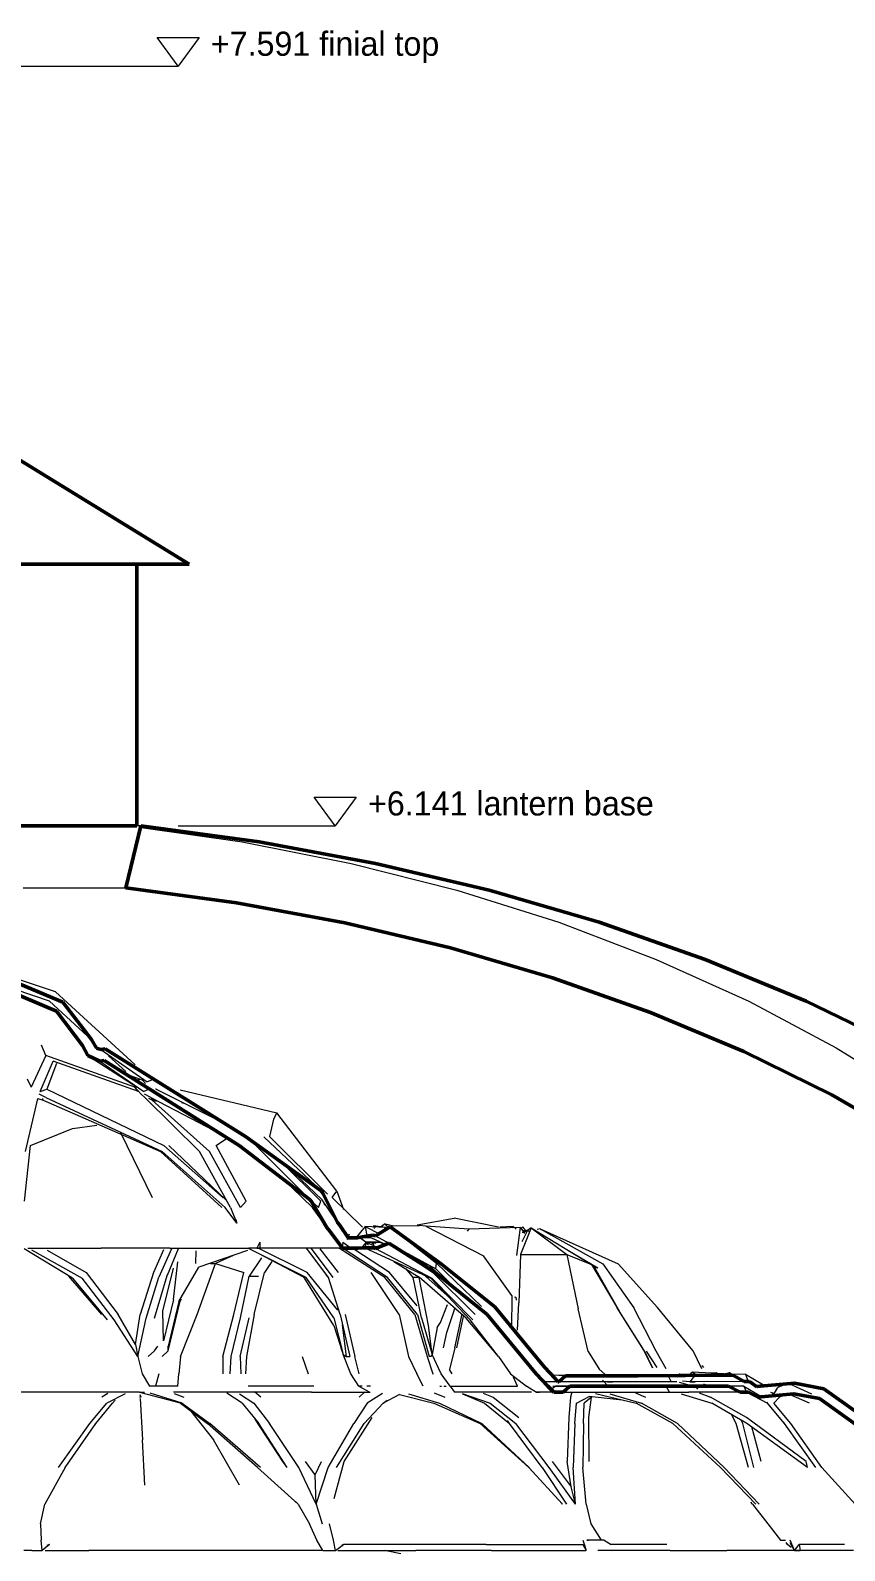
# Model space of a CAD drawing. Header units: metres. Extents: x 10 to 831, y 10 to 584.
# Drawn here: x 202.7 to 264.9, y 316.3 to 432.4 of the extents above; entities that cross this region are included whole.
import ezdxf

# ---------------------------------------------------------------- set-up
doc = ezdxf.new("R2010")
doc.units = ezdxf.units.M
for name, color, linetype, lineweight in [('CUT', 7, 'Continuous', 50), ('DIM', 1, 'Continuous', 13), ('VIS', 8, 'Continuous', 13)]:
    doc.layers.add(name, color=color, linetype=linetype, lineweight=lineweight)

msp = doc.modelspace()

# ---------------------------------------------------------------- linework, layer by layer
at = {"layer": 'CUT'}
for p, q in [((192, 405.63), (214.8572, 391.63)), ((179.4816, 391.63), (207.1308, 391.63)), ((214.8572, 391.63), (190, 391.63)), ((207.1308, 391.63), (209.5512, 391.63)), ((209.5512, 391.63), (210.6788, 391.63)), ((210.6788, 391.63), (210.8572, 391.63)), ((210.8572, 391.63), (210.8572, 371.63)), ((210.8572, 371.63), (179.5716, 371.63)), ((211.1656, 371.63), (210, 366.9072)), ((220.192, 370.4124), (211.1656, 371.63)), ((229.0708, 368.774), (220.192, 370.4124)), ((237.7424, 366.7252), (229.0708, 368.774)), ((210, 366.9072), (218.4496, 365.7696)), ((218.4496, 365.7696), (226.7288, 364.2396)), ((246.1504, 364.278), (237.7424, 366.7252)), ((226.7288, 364.2396), (234.7892, 362.326)), ((254.24, 361.4472), (246.1504, 364.278)), ((234.7892, 362.326), (242.582, 360.04)), ((261.9592, 358.2492), (254.24, 361.4472)), ((200.0472, 360.3304), (205.1924, 358.1664)), ((242.582, 360.04), (250.0608, 357.3956)), ((204.7272, 357.4876), (199.818, 359.558)), ((206.7052, 354.882), (204.7272, 357.4876)), ((205.1924, 358.1664), (207.398, 355.338)), ((269.258, 354.7036), (261.9592, 358.2492)), ((250.0608, 357.3956), (257.1808, 354.4088)), ((207.398, 355.338), (207.7668, 354.6776)), ((207.1104, 354.1092), (206.7052, 354.882)), ((208.0332, 353.6828), (207.1104, 354.1092)), ((207.7668, 354.6776), (208.1016, 354.5668)), ((208.1016, 354.5668), (208.4312, 354.6264)), ((208.4312, 354.6264), (219.1444, 347.9132)), ((257.1808, 354.4088), (263.9, 351.0968)), ((208.348, 353.7288), (208.0332, 353.6828)), ((218.6696, 347.2412), (208.348, 353.7288)), ((263.9, 351.0968), (270.1776, 347.4796)), ((224.0804, 343.094), (218.6696, 347.2412)), ((219.1444, 347.9132), (224.9356, 343.7688)), ((224.9356, 343.7688), (225.05, 343.6016)), ((225.05, 343.6016), (226.1824, 341.3676)), ((224.2104, 342.9), (224.0804, 343.094)), ((225.3628, 340.9756), (224.2104, 342.9)), ((226.1824, 341.3676), (226.3316, 341.1692)), ((225.5924, 340.6864), (225.3628, 340.9756)), ((226.5532, 339.3888), (225.5924, 340.6864)), ((226.3316, 341.1692), (227.0192, 340.1684)), ((227.0192, 340.1684), (226.9452, 340.1888)), ((226.9452, 340.1888), (227.6688, 340.188)), ((227.6688, 340.188), (228.0744, 340.2552)), ((228.0744, 340.2552), (228.8576, 340.3988)), ((228.8576, 340.3988), (229.0672, 340.3508)), ((229.0672, 340.3508), (230.1808, 341.0176)), ((230.1808, 341.0176), (234.1028, 338.182)), ((226.9132, 339.3888), (226.5532, 339.3888)), ((227.7452, 339.3888), (226.9132, 339.3888)), ((228.0804, 339.4348), (227.7452, 339.3888)), ((228.8824, 339.4348), (228.0804, 339.4348)), ((229.0672, 339.3732), (228.8824, 339.4348)), ((230.084, 339.7836), (229.0672, 339.3732)), ((233.6212, 337.5368), (230.084, 339.7836)), ((234.1028, 338.182), (238.1916, 334.9096)), ((237.6048, 334.3444), (233.6212, 337.5368)), ((240.2352, 331.126), (237.6048, 334.3444)), ((238.1916, 334.9096), (240.8732, 331.6352)), ((241.3416, 329.7956), (240.2352, 331.126)), ((240.8732, 331.6352), (241.9704, 330.3192)), ((242.2228, 328.8492), (241.3416, 329.7956)), ((241.9704, 330.3192), (242.778, 329.4504)), ((243.0664, 329.1852), (243.5792, 329.6396)), ((243.5792, 329.6396), (248.97, 329.6488)), ((248.97, 329.6488), (249.1272, 329.6488)), ((249.1272, 329.6488), (256.352, 329.7064)), ((256.352, 329.7064), (257.2252, 329.2168)), ((242.6972, 328.3984), (242.2228, 328.8492)), ((242.778, 329.4504), (243.0048, 329.1896)), ((243.0048, 329.1896), (243.0664, 329.1852)), ((243.9144, 328.8492), (243.4004, 328.3984)), ((248.9696, 328.8492), (243.9144, 328.8492)), ((249.1248, 328.8492), (248.9696, 328.8492)), ((256.028, 328.8492), (249.1248, 328.8492)), ((256.916, 328.3984), (256.028, 328.8492)), ((257.2252, 329.2168), (257.3944, 329.2284)), ((257.3944, 329.2284), (257.6068, 329.2204)), ((257.6068, 329.2204), (257.7128, 329.174)), ((257.7128, 329.174), (258.19, 328.8228)), ((258.19, 328.8228), (258.2488, 328.8392)), ((258.2488, 328.8392), (258.4276, 328.852)), ((258.4276, 328.852), (261.0532, 329.0896)), ((261.0532, 329.0896), (263.3056, 328.6692)), ((263.3056, 328.6692), (267.7964, 325.4652)), ((243.4004, 328.3984), (242.6972, 328.3984)), ((257.1072, 328.3984), (256.916, 328.3984)), ((257.5444, 328.3984), (257.1072, 328.3984)), ((257.6552, 328.3624), (257.5444, 328.3984)), ((258.296, 328.0184), (257.6552, 328.3624)), ((258.3564, 328.034), (258.296, 328.0184)), ((258.5204, 328.046), (258.3564, 328.034)), ((261.0148, 328.2824), (258.5204, 328.046)), ((262.9732, 327.9208), (261.0148, 328.2824)), ((267.2788, 324.8504), (262.9732, 327.9208))]:
    msp.add_line(p, q, dxfattribs=at)
at = {"layer": 'DIM'}
for p, q in [((202, 429.6299), (214, 429.6299)), ((214, 371.6299), (226, 371.6299))]:
    msp.add_line(p, q, dxfattribs=at)
for points in [[(212.4, 431.8299), (215.6, 431.8299), (214, 429.6299), (212.4, 431.8299)], [(224.4, 373.8299), (227.6, 373.8299), (226, 371.6299), (224.4, 373.8299)]]:
    msp.add_lwpolyline(points, dxfattribs=at)
at = {"layer": 'VIS'}
for p, q in [((192, 405.63), (214.8572, 391.63)), ((179.4816, 391.63), (207.1308, 391.63)), ((214.8572, 391.63), (190, 391.63)), ((202.4284, 391.63), (205.132, 391.63)), ((204.7484, 391.63), (202.6972, 391.63)), ((206.5472, 391.63), (204.7484, 391.63)), ((205.132, 391.63), (207.5768, 391.63)), ((208.0628, 391.63), (206.5472, 391.63)), ((209.5512, 391.63), (207.1308, 391.63)), ((207.5768, 391.63), (209.7204, 391.63)), ((209.2696, 391.63), (208.0628, 391.63)), ((210.1464, 391.63), (209.2696, 391.63)), ((210.6788, 391.63), (209.5512, 391.63)), ((209.7204, 391.63), (211.5268, 391.63)), ((210.6788, 391.63), (210.1464, 391.63)), ((210.8572, 391.63), (210.6788, 391.63)), ((210.8572, 391.63), (210.6788, 391.63)), ((210.8572, 391.63), (210.8572, 371.63)), ((211.5268, 391.63), (212.9652, 391.63)), ((212.9652, 391.63), (214.01, 391.63)), ((214.01, 391.63), (214.6444, 391.63)), ((214.6444, 391.63), (214.8572, 391.63)), ((179.5716, 371.63), (210.8572, 371.63)), ((203.338, 371.63), (202.5092, 371.63)), ((203.7228, 371.63), (204.7484, 371.63)), ((204.7484, 371.63), (205.7976, 371.63)), ((206.3024, 371.63), (205.7848, 371.63)), ((206.9956, 371.63), (206.3024, 371.63)), ((207.3048, 371.63), (208.0628, 371.63)), ((208.0628, 371.63), (208.7668, 371.63)), ((208.9844, 371.63), (208.7524, 371.63)), ((209.4948, 371.63), (208.9844, 371.63)), ((209.708, 371.63), (210.1464, 371.63)), ((211.1656, 371.63), (210, 366.9072)), ((210.1464, 371.63), (210.3684, 371.63)), ((210.666, 371.63), (210.3728, 371.63)), ((210.3728, 371.63), (210.5756, 371.6008)), ((210.3728, 371.63), (210.4424, 371.63)), ((210.5012, 371.63), (210.6788, 371.63)), ((210.6788, 371.63), (210.6936, 371.63)), ((210.768, 371.63), (210.8572, 371.63)), ((211.1656, 371.63), (210.8712, 371.63)), ((220.192, 370.4124), (211.1656, 371.63)), ((211.1844, 371.514), (218.896, 370.4124)), ((218.896, 370.4124), (227.2144, 368.774)), ((229.0708, 368.774), (220.192, 370.4124)), ((227.2144, 368.774), (235.284, 366.7252)), ((237.7424, 366.7252), (229.0708, 368.774)), ((202.1752, 366.9072), (203.1868, 366.9072)), ((203.1868, 366.9072), (204.142, 366.9072)), ((204.142, 366.9072), (205.0368, 366.9072)), ((205.0368, 366.9072), (205.8672, 366.9072)), ((205.8672, 366.9072), (206.6292, 366.9072)), ((206.6292, 366.9072), (207.3204, 366.9072)), ((207.3204, 366.9072), (207.9376, 366.9072)), ((207.9376, 366.9072), (208.4776, 366.9072)), ((208.4776, 366.9072), (208.9384, 366.9072)), ((208.9384, 366.9072), (209.3184, 366.9072)), ((209.3184, 366.9072), (209.6156, 366.9072)), ((209.6156, 366.9072), (209.8288, 366.9072)), ((209.8288, 366.9072), (209.9572, 366.9072)), ((209.9572, 366.9072), (210, 366.9072)), ((210, 366.9072), (218.4496, 365.7696)), ((218.4496, 365.7696), (226.7288, 364.2396)), ((235.284, 366.7252), (243.0624, 364.278)), ((246.1504, 364.278), (237.7424, 366.7252)), ((226.7288, 364.2396), (234.7892, 362.326)), ((243.0624, 364.278), (250.5072, 361.4472)), ((254.24, 361.4472), (246.1504, 364.278)), ((234.7892, 362.326), (242.582, 360.04)), ((250.5072, 361.4472), (257.578, 358.2492)), ((261.9592, 358.2492), (254.24, 361.4472)), ((204.1944, 358.2492), (199.4628, 359.8384)), ((204.6452, 358.9556), (199.6656, 360.6224)), ((200.0472, 360.3304), (205.1924, 358.1664)), ((242.582, 360.04), (250.0608, 357.3956)), ((204.7272, 357.4876), (199.818, 359.558)), ((210.7352, 353.39), (204.6452, 358.9556)), ((207.3904, 355.2932), (204.1944, 358.2492)), ((206.7052, 354.882), (204.7272, 357.4876)), ((205.1924, 358.1664), (207.398, 355.338)), ((257.578, 358.2492), (264.2356, 354.7036)), ((269.258, 354.7036), (261.9592, 358.2492)), ((250.0608, 357.3956), (257.1808, 354.4088)), ((207.7668, 354.6776), (207.398, 355.338)), ((203.9108, 354.11), (202.7832, 351.6836)), ((203.9108, 354.11), (203.5804, 354.8828)), ((210.7104, 351.6836), (203.9108, 354.11)), ((206.7052, 354.882), (207.1104, 354.1092)), ((207.1104, 354.1092), (210.872, 351.6836)), ((207.1104, 354.1092), (208.0332, 353.6828)), ((207.7668, 354.6776), (207.866, 354.6132)), ((208.1016, 354.5668), (207.7668, 354.6776)), ((208.1016, 354.5668), (208.4312, 354.6264)), ((208.1016, 354.5668), (211.6364, 352.1028)), ((208.4312, 354.6264), (212.11, 352.2816)), ((219.1444, 347.9132), (208.4312, 354.6264)), ((210.0052, 352.8748), (208.6976, 354.084)), ((257.1808, 354.4088), (263.9, 351.0968)), ((264.2356, 354.7036), (270.4436, 350.8312)), ((203.468, 351.3672), (204.4712, 353.6836)), ((204.7164, 353.4848), (203.988, 351.528)), ((210.9856, 351.3672), (204.4712, 353.6836)), ((208.348, 353.7288), (208.0332, 353.6828)), ((208.0332, 353.6828), (211.378, 351.3672)), ((208.348, 353.7288), (211.7892, 351.528)), ((208.348, 353.7288), (218.6696, 347.2412)), ((202.474, 352.3368), (202.7832, 351.6836)), ((211.292, 352.222), (210.4364, 352.5256)), ((210.9124, 351.448), (210.7104, 351.6836)), ((210.9856, 351.3672), (210.7104, 351.6836)), ((211.092, 352.224), (210.92, 352.2856)), ((211.5176, 351.9784), (211.292, 352.222)), ((212.11, 352.2816), (211.6364, 352.1028)), ((212.11, 352.2816), (212.6156, 352.0184)), ((203.236, 350.694), (202.3284, 346.7656)), ((203.3028, 350.8272), (203.236, 350.694)), ((203.3028, 350.8272), (203.7064, 350.694)), ((203.9064, 350.894), (203.3924, 351.1524)), ((203.468, 351.3672), (203.988, 351.528)), ((203.7064, 350.694), (203.6736, 350.812)), ((203.7064, 350.694), (212.6544, 346.7656)), ((203.9064, 350.894), (212.7872, 346.7656)), ((203.988, 351.528), (212.9136, 347.2412)), ((211.188, 351.1524), (210.9124, 351.448)), ((211.4732, 350.894), (211.188, 351.1524)), ((211.7892, 351.528), (211.378, 351.3672)), ((211.9176, 350.894), (211.4472, 351.1524)), ((211.4732, 350.894), (215.6416, 346.7656)), ((211.7676, 350.8272), (212.1512, 350.694)), ((212.0224, 350.694), (211.7676, 350.8272)), ((211.7892, 351.528), (212.2976, 351.26)), ((211.9176, 350.894), (217.3828, 348.0556)), ((212.1512, 350.694), (211.9176, 350.894)), ((212.0224, 350.694), (216.3896, 346.7656)), ((212.1512, 350.694), (212.3196, 350.612)), ((212.278, 351.5556), (212.3192, 351.556)), ((212.278, 351.5556), (216.9156, 349.2536)), ((214.15, 351.4736), (221.5492, 349.7352)), ((214.2516, 350.5088), (214.4416, 350.4668)), ((263.9, 351.0968), (270.1776, 347.4796)), ((264.556, 350.8312), (265.0124, 350.4832)), ((221.5492, 349.7352), (221.2908, 349.244)), ((226.108, 343.7444), (221.5492, 349.7352)), ((202.7396, 347.2408), (205.9468, 348.5404)), ((205.9468, 348.5404), (207.7968, 348.7944)), ((212.046, 343.2388), (209.6264, 348.1928)), ((221.2908, 349.244), (220.9788, 347.9204)), ((202.2752, 342.9736), (202.7396, 347.2408)), ((217.4448, 343.2404), (212.9136, 347.2412)), ((213.2968, 347.2412), (217.6564, 343.0992)), ((216.9148, 347.2412), (217.7836, 347.8096)), ((219.2056, 342.9736), (216.9148, 347.2412)), ((224.0804, 343.094), (218.6696, 347.2412)), ((219.1444, 347.9132), (224.9356, 343.7688)), ((224.0804, 343.094), (219.924, 347.2412)), ((224.9356, 343.7688), (220.5376, 347.8996)), ((225.396, 343.5212), (220.9788, 347.9204)), ((217.3288, 342.498), (212.6544, 346.7656)), ((217.5884, 342.498), (212.7872, 346.7656)), ((217.9944, 342.498), (215.6416, 346.7656)), ((218.7656, 342.498), (216.3896, 346.7656)), ((224.8884, 342.9736), (221.9068, 345.9608)), ((224.2612, 342.498), (221.9268, 344.7652)), ((225.0072, 343.0884), (222.3072, 345.6692)), ((224.9356, 343.7688), (225.05, 343.6016)), ((225.05, 343.6016), (226.1824, 341.3676)), ((225.7708, 343.264), (226.108, 343.7444)), ((226.108, 343.7444), (226.6408, 342.3588)), ((218.4948, 341.3136), (217.5884, 342.498)), ((217.9944, 342.498), (218.4948, 341.3136)), ((219.2056, 342.9736), (218.7656, 342.498)), ((224.7088, 342.498), (224.0116, 343.1648)), ((224.2104, 342.9), (224.0804, 343.094)), ((225.3628, 340.9756), (224.2104, 342.9)), ((225.3628, 340.9756), (224.2612, 342.498)), ((224.7088, 342.498), (224.8884, 342.9736)), ((226.1824, 341.3676), (225.0072, 343.0884)), ((225.1284, 342.7872), (225.1712, 342.844)), ((225.1284, 342.7872), (225.2776, 342.6392)), ((225.7708, 343.264), (228.0816, 341.006)), ((218.4948, 341.3136), (218.4524, 341.564)), ((226.3316, 341.1692), (226.1824, 341.3676)), ((229.816, 341.2532), (229.466, 340.9932)), ((229.816, 341.2532), (230.4768, 341.1016)), ((230.0648, 340.9528), (229.816, 341.2532)), ((232.2448, 341.178), (235.082, 341.6952)), ((238.4532, 340.9896), (235.082, 341.6952)), ((225.3628, 340.9756), (225.5924, 340.6864)), ((226.5532, 339.3888), (225.5924, 340.6864)), ((226.3316, 341.1692), (227.0192, 340.1684)), ((227.0572, 340.4652), (226.9304, 340.1592)), ((226.9304, 340.1592), (227.2444, 340.1888)), ((227.0192, 340.1684), (226.9304, 340.1592)), ((226.9452, 340.1888), (227.0192, 340.1684)), ((226.9452, 340.1888), (227.6688, 340.188)), ((227.2444, 340.1888), (227.496, 340.1776)), ((227.496, 340.1776), (227.5552, 340.1772)), ((227.564, 340.1744), (227.496, 340.1776)), ((228.288, 341.0628), (227.564, 340.1744)), ((227.564, 340.1744), (227.628, 340.1844)), ((228.7368, 340.1676), (227.564, 340.1744)), ((227.628, 340.1844), (228.404, 340.3504)), ((227.6688, 340.188), (227.628, 340.1844)), ((227.6688, 340.188), (228.0744, 340.2552)), ((228.3376, 339.864), (227.7196, 340.2808)), ((228.8576, 340.3988), (228.0744, 340.2552)), ((229.8228, 340.9624), (228.288, 341.0628)), ((228.288, 341.0628), (229.434, 340.4536)), ((228.288, 341.0628), (228.404, 340.3504)), ((228.8576, 340.3988), (228.404, 340.3504)), ((228.404, 340.3504), (228.9168, 340.1056)), ((229.7216, 339.7192), (228.404, 340.3504)), ((228.8576, 340.3988), (229.0672, 340.3508)), ((229.8228, 340.9624), (228.9192, 341.108)), ((228.9192, 341.108), (229.0708, 340.9992)), ((228.9192, 341.108), (228.9748, 340.8924)), ((229.0672, 340.3508), (230.1808, 341.0176)), ((229.0672, 340.3508), (233.674, 337.8256)), ((229.8228, 340.9624), (229.6684, 340.7628)), ((229.8228, 340.9624), (229.9908, 340.8356)), ((230.1808, 341.0176), (233.7388, 338.2644)), ((234.1028, 338.182), (230.1808, 341.0176)), ((230.4768, 341.1016), (232.4428, 341.1268)), ((232.9136, 341.0696), (232.4428, 341.1268)), ((236.1856, 340.8544), (232.9136, 341.0696)), ((232.9136, 341.0696), (237.3164, 338.814)), ((236.1856, 340.8544), (236.0712, 340.7032)), ((240.1052, 340.9696), (236.1856, 340.8544)), ((239.5736, 341.054), (238.5752, 341.0104)), ((239.5736, 341.054), (239.4712, 340.9532)), ((239.5736, 341.054), (239.8204, 340.8392)), ((240.1052, 340.9696), (239.8492, 338.8392)), ((240.1052, 340.9696), (240.4288, 340.5916)), ((240.9524, 340.9532), (240.144, 338.9072)), ((240.3248, 340.9992), (240.2044, 340.9)), ((240.688, 340.7528), (240.2476, 339.8784)), ((240.4288, 340.5916), (240.2692, 340.59)), ((240.5152, 340.7824), (240.2916, 340.7036)), ((240.3248, 340.9992), (240.3924, 340.8996)), ((240.3248, 340.9992), (240.5152, 340.7824)), ((240.5152, 340.7824), (240.388, 340.6872)), ((240.4288, 340.5916), (240.412, 340.526)), ((240.688, 340.7528), (240.4288, 340.5916)), ((240.5152, 340.7824), (240.5832, 340.6924)), ((240.9524, 340.9532), (240.688, 340.7528)), ((240.688, 340.7528), (240.8384, 340.6692)), ((240.9524, 340.9532), (243.6756, 338.9156)), ((240.9524, 340.9532), (245.5628, 338.1504)), ((241.6552, 340.876), (241.4272, 340.826)), ((241.6552, 340.876), (246.4192, 338.202)), ((241.6552, 340.876), (247.6112, 338.2012)), ((241.6552, 340.876), (241.708, 340.7932)), ((205.9348, 337.1072), (202.238, 339.3512)), ((202.5412, 339.3888), (208.1268, 339.3888)), ((202.8184, 339.2792), (206.6704, 337.1072)), ((203.9996, 339.2432), (206.9764, 337.5364)), ((213.3792, 339.3888), (208.1268, 339.3888)), ((212.8796, 339.282), (212.1172, 337.5364)), ((213.4972, 339.3484), (212.5252, 337.1892)), ((214, 339.3428), (213.1756, 337.3128)), ((213.3792, 339.3888), (217.6616, 339.3888)), ((215.35, 338.2368), (215.3744, 339.1884)), ((219.292, 339.218), (215.576, 337.9396)), ((217.6616, 339.3888), (219.4184, 339.3888)), ((223.7872, 337.152), (219.3772, 339.382)), ((219.6392, 339.3888), (219.4016, 339.3888)), ((220.0148, 339.3888), (219.6392, 339.3888)), ((220.2492, 339.864), (220.0148, 339.3888)), ((220.0148, 339.3888), (220.2396, 339.3888)), ((223.8668, 337.5364), (220.0716, 339.4164)), ((220.2396, 339.3888), (220.0892, 339.3888)), ((223.6328, 337.152), (220.1392, 338.9944)), ((220.2492, 339.864), (220.2396, 339.3888)), ((224.8448, 339.3888), (220.2396, 339.3888)), ((225.4712, 337.152), (223.8372, 339.3628)), ((225.8508, 337.152), (224.1956, 339.3628)), ((226.4748, 339.3888), (224.8448, 339.3888)), ((226.2452, 337.5364), (224.8556, 339.3352)), ((229.7732, 337.152), (226.3144, 339.3628)), ((226.5896, 339.864), (226.5244, 339.3888)), ((226.5244, 339.3888), (227.1068, 339.3888)), ((226.5532, 339.3888), (226.5244, 339.3888)), ((226.5532, 339.3888), (226.9132, 339.3888)), ((226.5896, 339.864), (227.204, 339.3888)), ((229.9928, 337.152), (226.6136, 339.3628)), ((227.7452, 339.3888), (226.9132, 339.3888)), ((227.1068, 339.3888), (227.204, 339.3888)), ((227.204, 339.3888), (227.7308, 339.3888)), ((230.1476, 337.5364), (227.4996, 339.282)), ((228.0804, 339.4348), (227.7452, 339.3888)), ((227.864, 339.3888), (228.2576, 339.4348)), ((227.9776, 339.3888), (227.864, 339.3888)), ((228.3692, 339.864), (227.9776, 339.3888)), ((228.3384, 339.3888), (227.9776, 339.3888)), ((228.0804, 339.4348), (228.8824, 339.4348)), ((228.3692, 339.864), (228.2576, 339.4348)), ((228.2576, 339.4348), (233.3068, 337.1072)), ((228.3376, 339.864), (228.5316, 339.6264)), ((229.3884, 339.864), (228.3692, 339.864)), ((228.3692, 339.864), (229.1868, 339.476)), ((228.4084, 339.864), (229.3492, 339.864)), ((228.5068, 339.864), (229.5048, 339.864)), ((228.9724, 339.864), (228.7828, 339.6996)), ((229.0672, 339.3732), (228.8824, 339.4348)), ((228.9392, 339.864), (228.8968, 339.606)), ((229.3572, 339.864), (228.9392, 339.864)), ((228.9392, 339.864), (229.0908, 339.7672)), ((228.9724, 339.864), (229.2488, 339.864)), ((228.9724, 339.864), (229.3816, 339.864)), ((230.084, 339.7836), (229.0672, 339.3732)), ((229.0672, 339.3732), (233.3844, 337.1072)), ((229.3816, 339.864), (229.6384, 339.7488)), ((230.084, 339.7836), (233.4396, 337.5368)), ((230.084, 339.7836), (233.6212, 337.5368)), ((240.144, 338.9072), (240.0044, 335.234)), ((240.144, 338.9072), (243.6756, 338.9156)), ((243.6756, 338.9156), (245.5628, 338.1504)), ((243.6756, 338.9156), (244.548, 334.7624)), ((243.7624, 339.2472), (246.0408, 337.8884)), ((212.8464, 334.586), (213.6408, 337.8676)), ((213.6444, 335.482), (213.9716, 338.3628)), ((214.0448, 335.3356), (215.576, 337.9396)), ((215.4672, 334.3444), (216.8492, 338.2368)), ((215.576, 337.9396), (215.5732, 337.9396)), ((216.4652, 338.2368), (216.8492, 338.2368)), ((218.2132, 338.84), (216.8492, 338.2368)), ((216.8492, 338.2368), (219.0264, 337.5364)), ((220.3752, 338.6572), (219.4164, 337.26)), ((221.1592, 338.3896), (220.5988, 337.5364)), ((230.472, 338.3668), (232.4132, 337.1892)), ((231.9516, 337.152), (231.4012, 337.8308)), ((233.674, 337.8256), (231.5332, 338.8512)), ((232.0556, 338.5512), (231.9312, 338.7012)), ((234.8388, 336.5688), (233.1592, 338.0652)), ((233.674, 337.8256), (233.7388, 338.2644)), ((235.0516, 336.4376), (233.674, 337.8256)), ((237.1592, 334.9352), (233.7388, 338.2644)), ((234.1028, 338.182), (238.1916, 334.9096)), ((239.4812, 335.7832), (237.3164, 338.814)), ((245.5628, 338.1504), (245.7968, 337.9128)), ((245.5628, 338.1504), (247.516, 334.83)), ((245.7968, 337.9128), (247.6964, 334.5608)), ((245.7968, 337.9128), (246.0408, 337.8884)), ((246.4192, 338.202), (248.7884, 334.8464)), ((247.6112, 338.2012), (250.6108, 334.8796)), ((205.646, 337.2704), (208.1484, 334.3444)), ((205.9348, 337.1072), (208.5864, 333.9148)), ((209.1088, 333.9148), (206.6704, 337.1072)), ((206.9764, 337.5364), (209.4208, 334.3444)), ((212.1172, 337.5364), (211.118, 334.3444)), ((211.5684, 334.05), (212.5252, 337.1892)), ((212.1968, 334.05), (213.1756, 337.3128)), ((213.1756, 337.3128), (213.224, 337.4404)), ((218.2448, 334.3444), (219.0264, 337.5364)), ((218.7724, 334.0676), (219.4164, 337.26)), ((219.4164, 337.26), (220.1464, 337.26)), ((219.8128, 334.3444), (220.5988, 337.5364)), ((225.894, 333.498), (223.6328, 337.152)), ((223.7872, 337.152), (223.6328, 337.152)), ((225.8952, 334.0876), (223.7872, 337.152)), ((226.184, 334.6636), (223.8668, 337.5364)), ((225.4712, 337.152), (225.3376, 337.3444)), ((226.3632, 334.3444), (225.4712, 337.152)), ((230.87, 334.3444), (228.732, 337.5364)), ((232.0824, 334.3444), (229.7732, 337.152)), ((232.2664, 334.3444), (229.9928, 337.152)), ((232.2456, 334.9828), (230.1476, 337.5364)), ((232.5812, 334.0876), (231.9516, 337.152)), ((232.416, 337.152), (231.9516, 337.152)), ((232.416, 337.152), (232.3408, 337.2492)), ((236.0048, 334.05), (232.4132, 337.1892)), ((233.1068, 333.498), (232.416, 337.152)), ((234.5056, 335.818), (232.7164, 337.414)), ((236.29, 333.9148), (233.3068, 337.1072)), ((236.5036, 333.9148), (233.3844, 337.1072)), ((236.6708, 334.3444), (233.4396, 337.5368)), ((237.6048, 334.3444), (233.6212, 337.5368)), ((213.6444, 335.482), (212.894, 332.3244)), ((214.1528, 335.3456), (214.254, 335.5308)), ((239.4812, 335.7832), (239.458, 333.2464)), ((239.7948, 335.652), (239.6844, 335.6372)), ((239.7948, 335.652), (239.7988, 335.438)), ((210.7572, 332.032), (209.4208, 334.3444)), ((210.7572, 332.032), (211.118, 334.3444)), ((212.894, 332.3244), (212.8464, 334.586)), ((214.0448, 335.3356), (213.2476, 331.9136)), ((213.2536, 331.5692), (214.1528, 335.3456)), ((214.1852, 331.126), (215.4672, 334.3444)), ((217.4292, 331.126), (218.2448, 334.3444)), ((219.8128, 334.3444), (219.2292, 331.126)), ((226.3632, 334.3444), (227.116, 331.126)), ((226.7472, 334.3444), (227.4948, 331.126)), ((230.87, 334.3444), (231.5904, 331.126)), ((232.0824, 334.3444), (233.01, 331.126)), ((232.2664, 334.3444), (233.1736, 331.126)), ((234.03, 333.7296), (234.5668, 335.0892)), ((234.5244, 332.956), (235.1276, 334.7852)), ((235.1176, 331.7952), (235.6812, 334.3952)), ((235.2864, 331.7952), (235.806, 334.3152)), ((237.6048, 334.3444), (240.2352, 331.126)), ((240.8732, 331.6352), (238.1916, 334.9096)), ((239.9036, 333.1388), (240.0044, 335.234)), ((245.2984, 331.5024), (244.548, 334.7624)), ((249.5632, 331.6032), (247.516, 334.83)), ((249.594, 331.5792), (247.6964, 334.5608)), ((250.5076, 331.5304), (248.7884, 334.8464)), ((253.2912, 331.5896), (250.6108, 334.8796)), ((210.9204, 331.126), (209.1088, 333.9148)), ((210.9204, 331.126), (211.5684, 334.05)), ((218.044, 331.126), (218.7724, 334.0676)), ((218.7464, 331.126), (219.4224, 334.0676)), ((225.894, 333.498), (226.6036, 331.2908)), ((225.8952, 334.0876), (226.6036, 331.2908)), ((226.5396, 333.54), (226.8344, 331.126)), ((232.5812, 334.0876), (233.3944, 331.2908)), ((233.3944, 331.2908), (233.1068, 333.498)), ((233.7712, 333.34), (233.3944, 331.2908)), ((233.7712, 333.34), (234.03, 333.7296)), ((238.4592, 331.126), (236.0048, 334.05)), ((238.4592, 331.126), (236.29, 333.9148)), ((210.7572, 332.032), (210.9204, 331.126)), ((234.256, 331.7952), (234.5244, 332.956)), ((210.9204, 331.126), (211.2608, 329.7956)), ((211.7208, 331.126), (212.2052, 331.5692)), ((212.2052, 331.5692), (212.4604, 331.9136)), ((213.2536, 331.5692), (212.7936, 331.126)), ((213.2536, 331.5692), (213.2476, 331.9136)), ((214.1852, 331.126), (214.056, 329.7956)), ((217.4292, 331.126), (217.4076, 329.7956)), ((217.9748, 329.7956), (218.044, 331.126)), ((218.7464, 331.126), (218.794, 329.7956)), ((219.2292, 331.126), (219.1496, 329.7956)), ((223.4652, 331.126), (223.922, 329.7956)), ((226.4252, 331.7952), (226.6036, 331.2908)), ((226.6036, 331.2908), (226.5772, 331.496)), ((226.6036, 331.2908), (226.8344, 331.126)), ((227.1816, 329.7956), (226.6036, 331.2908)), ((226.8344, 331.126), (227.116, 331.126)), ((227.8184, 329.7956), (227.4948, 331.126)), ((231.5904, 331.126), (232.2264, 329.7956)), ((233.01, 331.126), (233.4464, 329.7956)), ((233.2952, 331.126), (233.1736, 331.126)), ((233.3944, 331.2908), (233.2952, 331.126)), ((234.0924, 329.7956), (233.3944, 331.2908)), ((235.1176, 331.7952), (234.722, 330.1352)), ((238.4592, 331.126), (239.3856, 329.7956)), ((241.3416, 329.7956), (240.2352, 331.126)), ((240.8732, 331.6352), (241.9704, 330.3192)), ((245.2984, 331.5024), (246.1564, 330.164)), ((250.2084, 330.2536), (249.5632, 331.6032)), ((249.594, 331.5792), (250.2104, 330.2548)), ((250.5844, 330.278), (249.7684, 331.5268)), ((251.2668, 330.172), (250.5076, 331.5304)), ((253.2912, 331.5896), (253.2864, 331.5908)), ((253.2912, 331.5896), (253.9708, 330.2088)), ((211.2608, 329.7956), (211.8064, 328.8492)), ((212.536, 329.7956), (212.2836, 328.8492)), ((213.9924, 328.8492), (214.056, 329.7956)), ((227.7924, 328.8492), (227.1816, 329.7956)), ((232.7044, 328.8492), (232.2264, 329.7956)), ((233.4464, 329.7956), (233.462, 329.7956)), ((234.7636, 328.8492), (234.0924, 329.7956)), ((234.9256, 329.7956), (234.722, 330.1352)), ((239.3856, 329.7956), (240.6068, 328.8492)), ((242.2228, 328.8492), (241.3416, 329.7956)), ((241.9704, 330.3192), (242.778, 329.4504)), ((247.3364, 329.64), (242.5616, 329.7136)), ((243.5792, 329.6396), (242.5616, 329.7136)), ((243.5792, 329.6396), (243.0664, 329.1852)), ((243.5792, 329.6396), (248.97, 329.6488)), ((246.5828, 329.7704), (246.1564, 330.164)), ((251.3908, 329.722), (247.3364, 329.64)), ((248.97, 329.6488), (249.1272, 329.6488)), ((256.352, 329.7064), (249.1272, 329.6488)), ((249.1272, 329.6488), (252.9296, 329.6376)), ((252.1604, 329.68), (251.3908, 329.722)), ((251.6572, 329.2188), (251.3908, 329.722)), ((252.2836, 329.8064), (252.0676, 329.5468)), ((252.2836, 329.8064), (252.4676, 329.7296)), ((252.2836, 329.8064), (253.5132, 329.7464)), ((252.9296, 329.6376), (252.8656, 329.6412)), ((256.352, 329.7064), (252.9296, 329.6376)), ((253.5132, 329.7464), (253.0588, 329.1844)), ((253.2848, 329.9232), (253.1176, 329.8144)), ((255.6768, 329.8088), (253.2848, 329.9232)), ((253.2848, 329.9232), (253.4672, 329.8132)), ((257.3152, 329.7848), (253.5132, 329.7464)), ((254.15, 330.2764), (254.0244, 330.4452)), ((254.5584, 329.8784), (255.0792, 329.892)), ((255.0792, 329.892), (255.1464, 329.788)), ((255.0792, 329.892), (255.1168, 329.7864)), ((255.6768, 329.8088), (256.0948, 329.8944)), ((256.0948, 329.8944), (256.0004, 329.788)), ((256.0948, 329.8944), (256.2428, 329.8052)), ((257.2252, 329.2168), (256.352, 329.7064)), ((257.3152, 329.7848), (257.4996, 329.2616)), ((257.3152, 329.7848), (258.688, 328.9584)), ((212.2836, 328.8492), (211.8064, 328.8492)), ((213.9924, 328.8492), (212.2836, 328.8492)), ((224.3576, 328.8492), (219.3456, 328.8492)), ((227.7924, 328.8492), (228.6448, 328.3984)), ((227.7924, 328.8492), (227.9584, 328.8492)), ((228.062, 328.8492), (227.8388, 328.8492)), ((228.7028, 328.8492), (228.4056, 328.8492)), ((233.9936, 328.8492), (234.1224, 328.8492)), ((234.3008, 328.8492), (234.4568, 328.8492)), ((234.7636, 328.8492), (239.9008, 328.8492)), ((234.7636, 328.8492), (235.1148, 328.3984)), ((239.9008, 328.8492), (239.6064, 329.5588)), ((240.6136, 328.8492), (240.6068, 328.8492)), ((240.6136, 328.8492), (241.3524, 328.3984)), ((243.0048, 329.1896), (241.8588, 329.1924)), ((242.6972, 328.3984), (242.2228, 328.8492)), ((242.4648, 328.6236), (242.8024, 328.8492)), ((242.6204, 328.8492), (246.8476, 328.8492)), ((242.778, 329.4504), (243.0048, 329.1896)), ((243.9144, 328.8492), (242.8024, 328.8492)), ((247.1956, 329.1864), (242.8768, 329.1956)), ((243.0048, 329.1896), (243.0664, 329.1852)), ((243.0664, 329.1852), (243.0248, 329.1864)), ((243.4004, 328.3984), (243.9144, 328.8492)), ((247.422, 328.8492), (243.8524, 328.8492)), ((248.9696, 328.8492), (243.9144, 328.8492)), ((246.8476, 328.8492), (246.3964, 329.3224)), ((246.788, 329.1892), (247.1956, 329.1864)), ((247.1956, 329.1864), (247.1492, 329.1856)), ((251.646, 329.1888), (247.1956, 329.1864)), ((251.2512, 328.8492), (247.422, 328.8492)), ((249.1248, 328.8492), (248.9696, 328.8492)), ((249.1248, 328.8492), (256.028, 328.8492)), ((251.526, 328.3984), (251.2512, 328.8492)), ((252.6276, 328.8492), (251.2512, 328.8492)), ((253.0972, 328.8492), (251.4364, 328.8492)), ((252.0652, 329.1892), (251.646, 329.1888)), ((251.6572, 329.2188), (251.7156, 329.2176)), ((252.2488, 329.17), (253.2432, 328.8784)), ((253.0588, 329.1844), (252.498, 329.232)), ((256.028, 328.8492), (252.6276, 328.8492)), ((252.638, 328.8492), (253.7684, 328.8492)), ((254.4252, 329.2084), (253.0588, 329.1844)), ((253.0588, 329.1844), (253.2948, 329.1832)), ((253.2816, 328.8492), (253.1164, 328.774)), ((253.2816, 328.8492), (253.4644, 328.766)), ((257.2252, 329.2168), (253.2948, 329.1832)), ((253.2948, 329.1832), (253.47, 329.1864)), ((253.7684, 328.8492), (253.5868, 328.6236)), ((254.4524, 328.8492), (253.7684, 328.8492)), ((254.1244, 329.0376), (254.6768, 328.8068)), ((257.188, 328.8492), (255.9912, 328.8492)), ((256.028, 328.8492), (256.916, 328.3984)), ((257.4996, 329.2616), (256.9872, 329.2528)), ((257.188, 328.8492), (257.386, 328.3984)), ((257.188, 328.8492), (258.4876, 328.0876)), ((257.3944, 329.2284), (257.2252, 329.2168)), ((257.3944, 329.2284), (257.6068, 329.2204)), ((257.4996, 329.2616), (257.8676, 329.0792)), ((257.6068, 329.2204), (257.4996, 329.2616)), ((257.6068, 329.2204), (257.7128, 329.174)), ((257.7128, 329.174), (258.19, 328.8228)), ((258.19, 328.8228), (258.2488, 328.8392)), ((258.2488, 328.8392), (260.5792, 329.0832)), ((258.4276, 328.852), (258.2488, 328.8392)), ((258.4276, 328.852), (261.1956, 329.0904)), ((261.0532, 329.0896), (258.4276, 328.852)), ((259.5244, 328.3244), (259.7968, 328.7584)), ((260.5792, 329.0832), (259.7968, 328.7584)), ((260.5792, 329.0832), (261.1956, 329.0904)), ((260.5792, 329.0832), (262.3512, 328.2796)), ((261.0532, 329.0896), (261.1956, 329.0904)), ((263.3056, 328.6692), (261.0532, 329.0896)), ((262.416, 328.836), (261.1956, 329.0904)), ((263.2292, 328.666), (263.026, 328.7084)), ((263.3056, 328.6692), (263.2292, 328.666)), ((263.2292, 328.666), (267.7592, 325.3984)), ((263.3056, 328.6692), (267.7964, 325.4652)), ((206.3784, 328.3984), (200.9048, 328.3984)), ((211.0596, 328.3984), (206.3784, 328.3984)), ((207.2564, 326.0124), (208.5564, 327.568)), ((207.7196, 326.0124), (208.9932, 327.568)), ((208.6308, 328.2952), (208.1864, 328.0184)), ((209.9564, 328.28), (208.5564, 327.568)), ((208.9932, 327.568), (209.1888, 327.7932)), ((211.0596, 328.3984), (211.426, 328.3984)), ((211.1924, 328.0184), (211.0632, 328.0184)), ((211.1924, 328.0184), (211.0928, 328.2084)), ((211.0968, 327.9208), (211.2944, 324.7584)), ((214.1788, 327.568), (211.1924, 328.3464)), ((214.3196, 327.568), (211.8688, 328.3392)), ((218.0712, 328.3984), (213.652, 328.3984)), ((213.7008, 328.2952), (214.4384, 328.0184)), ((214.1788, 327.568), (216.2524, 326.0124)), ((214.3196, 327.568), (216.4204, 326.0124)), ((218.9004, 327.568), (217.718, 328.3392)), ((224.1872, 328.3984), (218.0712, 328.3984)), ((218.6936, 328.28), (219.778, 327.568)), ((218.9004, 327.568), (220.1608, 326.0124)), ((219.778, 327.568), (220.976, 326.0124)), ((220.322, 328.0184), (219.8408, 328.4336)), ((224.1872, 328.3984), (228.6524, 328.3984)), ((228.436, 327.568), (227.4232, 326.0124)), ((227.8204, 328.0184), (228.2612, 328.4336)), ((229.6564, 327.568), (228.206, 326.0124)), ((229.614, 328.2948), (228.436, 327.568)), ((230.8968, 328.2204), (229.6564, 327.568)), ((229.6564, 327.568), (229.9708, 327.7932)), ((230.8968, 328.2204), (233.5316, 327.568)), ((231.5872, 328.28), (233.9692, 327.568)), ((233.5316, 327.568), (237.0632, 326.0124)), ((233.5388, 328.3508), (234.3596, 328.0184)), ((233.9692, 327.568), (237.1804, 326.0124)), ((239.7796, 328.3984), (235.1148, 328.3984)), ((235.6928, 328.3064), (237.8268, 327.568)), ((235.7064, 328.28), (237.3908, 327.568)), ((237.2956, 328.33), (238.0512, 328.0184)), ((237.3908, 327.568), (239.312, 326.0124)), ((237.8268, 327.568), (239.7924, 326.0124)), ((238.0512, 328.0184), (240.0188, 326.4628)), ((240.9888, 328.3984), (239.7796, 328.3984)), ((241.4532, 328.3984), (241.3524, 328.3984)), ((241.3524, 328.3984), (241.592, 328.3984)), ((242.6972, 328.3984), (241.4532, 328.3984)), ((243.4004, 328.3984), (242.6972, 328.3984)), ((243.4004, 328.3984), (242.718, 328.3984)), ((243.404, 328.3984), (247.2344, 328.3984)), ((243.9584, 328.0184), (243.8248, 326.4628)), ((244.0588, 328.396), (243.9584, 328.0184)), ((244.2824, 326.0124), (244.4268, 327.568)), ((244.4268, 327.568), (245.372, 328.082)), ((244.9472, 326.0124), (244.9904, 327.568)), ((245.5752, 328.0184), (244.9904, 327.568)), ((245.3652, 326.4628), (245.5752, 328.0184)), ((247.8996, 327.782), (245.372, 328.082)), ((245.8796, 328.3064), (248.9676, 327.568)), ((246.9672, 328.28), (249.38, 327.568)), ((247.2344, 328.3984), (251.526, 328.3984)), ((248.9248, 328.3508), (249.674, 328.0184)), ((251.78, 326.0124), (248.9676, 327.568)), ((252.1316, 326.0124), (249.38, 327.568)), ((251.526, 328.3984), (252.9944, 328.3984)), ((252.4184, 328.28), (254.742, 327.568)), ((256.916, 328.3984), (252.9944, 328.3984)), ((253.7912, 328.3508), (254.6356, 328.0184)), ((257.3904, 326.4628), (254.6356, 328.0184)), ((257.4252, 326.0124), (254.742, 327.568)), ((257.386, 328.3984), (256.8884, 328.3984)), ((256.916, 328.3984), (257.1072, 328.3984)), ((257.5444, 328.3984), (257.1072, 328.3984)), ((257.386, 328.3984), (259.0088, 327.568)), ((257.6552, 328.3624), (257.5444, 328.3984)), ((258.296, 328.0184), (257.6552, 328.3624)), ((258.3564, 328.034), (258.296, 328.0184)), ((258.3564, 328.034), (260.614, 328.2824)), ((258.3564, 328.034), (258.5204, 328.046)), ((258.5204, 328.046), (261.1304, 328.2824)), ((258.5204, 328.046), (261.0148, 328.2824)), ((259.28, 327.2408), (258.9428, 327.6296)), ((260.3008, 326.0124), (259.0088, 327.568)), ((259.2164, 328.4108), (259.4616, 328.2892)), ((259.4772, 328.2532), (259.3736, 328.3732)), ((259.4616, 328.2892), (259.5244, 328.3244)), ((259.4852, 327.568), (259.912, 328.0184)), ((260.7756, 326.0124), (259.4852, 327.568)), ((260.614, 328.2824), (259.912, 328.0184)), ((260.614, 328.2824), (261.1304, 328.2824)), ((260.614, 328.2824), (262.1856, 327.5832)), ((261.0148, 328.2824), (261.1304, 328.2824)), ((261.0148, 328.2824), (262.9732, 327.9208)), ((262.0148, 328.1016), (261.1304, 328.2824)), ((262.8988, 327.9208), (262.6776, 327.966)), ((262.9732, 327.9208), (262.8988, 327.9208)), ((262.8988, 327.9208), (267.2712, 324.7584)), ((267.2788, 324.8504), (262.9732, 327.9208)), ((214.972, 326.9476), (216.7152, 324.7584)), ((221.9908, 323.11), (219.884, 326.3432)), ((226.6788, 323.11), (228.822, 326.4628)), ((239.312, 326.0124), (239.1396, 326.2376)), ((243.8248, 326.4628), (243.7116, 323.11)), ((245.3916, 323.11), (245.3652, 326.4628)), ((256.6112, 326.0124), (256.2624, 326.6928)), ((257.1104, 326.0124), (256.978, 326.2716)), ((261.9604, 323.11), (257.3904, 326.4628)), ((204.8584, 322.66), (207.2564, 326.0124)), ((205.376, 322.66), (207.7196, 326.0124)), ((220.0672, 322.66), (216.2524, 326.0124)), ((220.2944, 322.66), (216.4204, 326.0124)), ((222.332, 322.66), (220.1608, 326.0124)), ((223.2296, 322.66), (220.976, 326.0124)), ((225.4464, 322.66), (227.4232, 326.0124)), ((226.094, 322.66), (228.206, 326.0124)), ((240.7692, 322.66), (237.0632, 326.0124)), ((240.8148, 322.66), (237.1804, 326.0124)), ((241.7912, 322.66), (239.312, 326.0124)), ((242.336, 322.66), (239.7924, 326.0124)), ((244.2824, 326.0124), (244.1512, 322.66)), ((244.9472, 326.0124), (244.8972, 322.66)), ((255.4204, 322.66), (251.78, 326.0124)), ((255.6828, 322.66), (252.1316, 326.0124)), ((257.5548, 322.66), (256.6112, 326.0124)), ((257.9656, 322.66), (257.1104, 326.0124)), ((262.0472, 322.66), (257.4252, 326.0124)), ((258.5216, 323.11), (257.8112, 325.7644)), ((260.5268, 325.6892), (260.2408, 326.076)), ((262.6832, 322.66), (260.3008, 326.0124)), ((263.1496, 322.66), (260.7756, 326.0124)), ((211.4492, 321.2916), (211.2944, 324.7584)), ((218.684, 321.2916), (216.7152, 324.7584)), ((205.376, 322.66), (203.836, 319.84)), ((220.0672, 322.66), (223.1788, 319.84)), ((222.332, 322.66), (221.9908, 323.11)), ((224.5512, 319.84), (223.2296, 322.66)), ((224.4544, 322.098), (223.7172, 323.11)), ((224.4544, 322.098), (224.9436, 323.11)), ((224.5512, 319.84), (225.4464, 322.66)), ((225.9104, 320.29), (226.6788, 323.11)), ((243.3436, 319.84), (240.7692, 322.66)), ((241.7912, 322.66), (243.6628, 319.84)), ((244.3472, 319.84), (242.336, 322.66)), ((242.5624, 323.11), (243.9992, 321.1824)), ((243.9992, 321.1824), (243.7116, 323.11)), ((244.3472, 319.84), (244.1512, 322.66)), ((245.1676, 319.84), (244.8972, 322.66)), ((258.106, 319.84), (255.4204, 322.66)), ((258.3508, 319.84), (255.6828, 322.66)), ((262.0472, 322.66), (261.9604, 323.11)), ((263.1496, 322.66), (265.6824, 319.84)), ((224.5512, 319.84), (224.4544, 322.098)), ((244.3472, 319.84), (243.9992, 321.1824)), ((203.4888, 318.3604), (203.836, 319.84)), ((223.1788, 319.84), (222.9764, 320.0648)), ((223.1788, 319.84), (224.0224, 318.3604)), ((224.5512, 319.84), (225.0088, 318.3604)), ((243.3436, 319.84), (243.2612, 319.9524)), ((245.1676, 319.84), (245.5096, 318.3604)), ((257.8444, 319.84), (257.716, 320.016)), ((257.8444, 319.84), (259.022, 318.3608)), ((258.106, 319.84), (257.9648, 319.9964)), ((203.4888, 318.3604), (203.5592, 317.1036)), ((224.596, 317.1036), (224.0224, 318.3604)), ((225.868, 317.1036), (225.5624, 318.3604)), ((245.5096, 318.3604), (246.2932, 317.1036)), ((259.022, 318.3608), (260.0012, 317.1036)), ((203.614, 316.3124), (203.5592, 317.1036)), ((224.596, 317.1036), (224.562, 317.2164)), ((225.0396, 316.3124), (224.596, 317.1036)), ((226.0112, 316.3124), (225.868, 317.1036)), ((244.9124, 317.1036), (245.1576, 316.3124)), ((245.658, 317.1036), (245.1956, 317.1036)), ((245.1956, 317.1036), (245.3308, 317.1036)), ((246.2932, 317.1036), (245.658, 317.1036)), ((246.5412, 317.1036), (246.2932, 317.1036)), ((246.5412, 317.1036), (247.0732, 316.7628)), ((260.0012, 317.1036), (260.0316, 317.1036)), ((260.0316, 317.1036), (260.3852, 317.1036)), ((260.5168, 316.7628), (260.414, 316.9332)), ((261.0576, 316.3128), (260.7272, 316.906)), ((261.0576, 316.3128), (260.728, 317.1036)), ((202.8344, 316.3124), (202.2148, 316.3124)), ((202.8344, 316.3124), (203.614, 316.3124)), ((204.1956, 316.7628), (203.614, 316.3124)), ((203.858, 316.3124), (207.1916, 316.3124)), ((204.1956, 316.7628), (203.9728, 316.6876)), ((212.372, 316.3124), (207.1916, 316.3124)), ((216.358, 316.3124), (212.372, 316.3124)), ((220.3532, 316.3124), (216.358, 316.3124)), ((224.0208, 316.3124), (220.3532, 316.3124)), ((224.974, 316.3124), (224.0208, 316.3124)), ((225.0396, 316.3124), (225.458, 316.3124)), ((225.0396, 316.3124), (225.4156, 316.3124)), ((225.458, 316.3124), (226.0112, 316.3124)), ((226.0112, 316.3124), (225.956, 316.3124)), ((226.0112, 316.3124), (226.6284, 316.7628)), ((226.1892, 316.3124), (232.1616, 316.3124)), ((226.6284, 316.7628), (226.4888, 316.6876)), ((232.0808, 316.7628), (226.6284, 316.7628)), ((231.0124, 316.0732), (229.7492, 316.326)), ((237.5096, 316.7628), (232.0808, 316.7628)), ((237.924, 316.3124), (232.1616, 316.3124)), ((237.5096, 316.7628), (242.5676, 316.7628)), ((237.924, 316.3124), (243.1896, 316.3124)), ((242.5676, 316.7628), (244.894, 316.7628)), ((243.1896, 316.3124), (245.1324, 316.3124)), ((244.894, 316.7628), (245.1156, 316.65)), ((244.894, 316.7628), (245.1576, 316.3124)), ((246.2896, 316.3124), (246.0348, 316.3124)), ((246.8368, 316.3124), (246.2896, 316.3124)), ((251.5584, 316.3124), (246.8368, 316.3124)), ((251.326, 316.7628), (247.0732, 316.7628)), ((251.5584, 316.3124), (255.9048, 316.3124)), ((259.2356, 316.3124), (255.9048, 316.3124)), ((261.61, 316.3124), (259.2356, 316.3124)), ((260.8116, 316.538), (260.5168, 316.7628)), ((261.0576, 316.3128), (261.4216, 316.7628)), ((261.0576, 316.3128), (261.482, 316.3128)), ((261.482, 316.3128), (261.3392, 316.3128)), ((261.4216, 316.7628), (261.482, 316.3128)), ((264.886, 316.7628), (261.4216, 316.7628)), ((265.5564, 316.3128), (261.482, 316.3128))]:
    msp.add_line(p, q, dxfattribs=at)

# ---------------------------------------------------------------- texts
at = {"layer": 'DIM'}
for s, p in [('+7.591 finial top', (216.5, 430.4299)), ('+6.141 lantern base', (228.5, 372.4299))]:
    msp.add_text(s, height=1.84, dxfattribs=at).set_placement(p)

doc.saveas('drawing.dxf')
